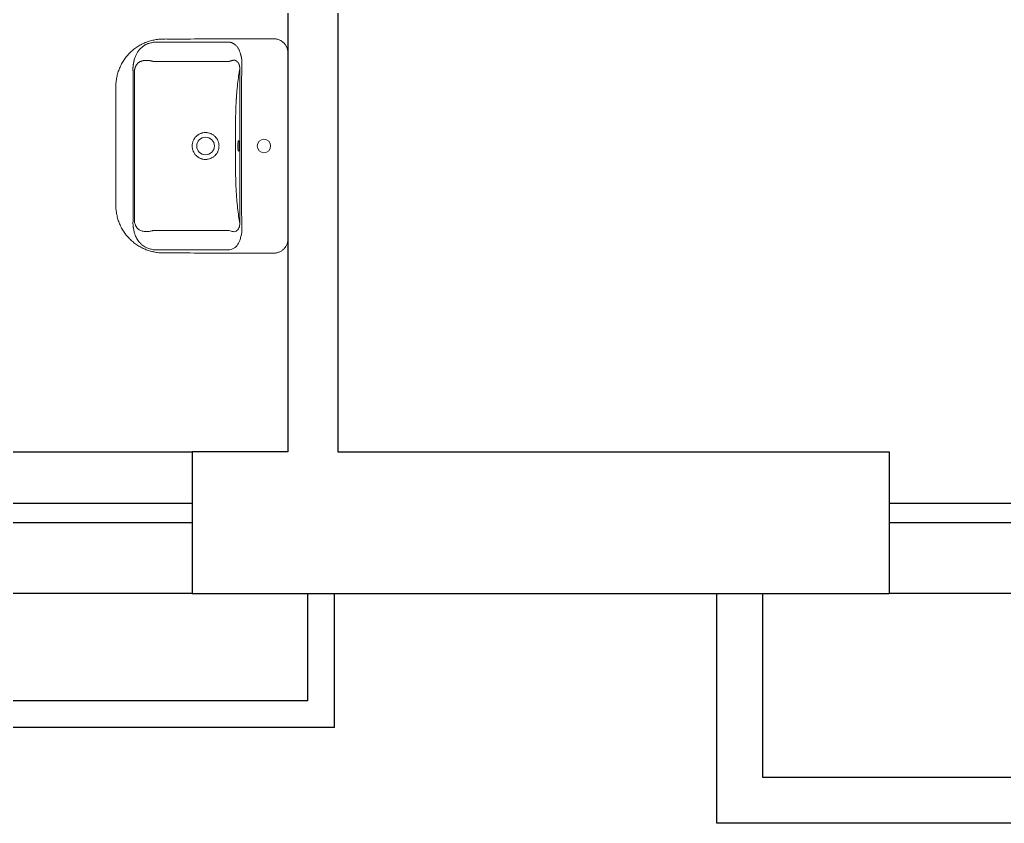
# Model space of a CAD drawing. Header units: millimetres. Extents: x 1778 to 2471, y 1406 to 1876.
# Drawn here: x 1843 to 1845.571, y 1621.028 to 1623.126 of the extents above; entities that cross this region are included whole.
import ezdxf

# ---------------------------------------------------------------- set-up
doc = ezdxf.new("R2010")
doc.units = ezdxf.units.MM
for name, color, linetype in [('ARQ_CONTRUIR_VAOS', 40, 'Continuous'), ('ARQ_EXISNTENTE_VISTA', 9, 'Continuous'), ('ARQ_EXISTENTE_CORTE', 6, 'Continuous')]:
    doc.layers.add(name, color=color, linetype=linetype)
doc.layers.add('ARQ_SANITAROS', color=42, linetype='Continuous', lineweight=0)

msp = doc.modelspace()

# ---------------------------------------------------------------- linework, layer by layer
at = {"layer": 'ARQ_CONTRUIR_VAOS'}
for p, q in [((1843.45, 1621.8627), (1842.25, 1621.8627)), ((1846.87, 1621.8627), (1845.27, 1621.8627)), ((1843.45, 1621.8127), (1842.25, 1621.8127)), ((1846.87, 1621.8127), (1845.27, 1621.8127))]:
    msp.add_line(p, q, dxfattribs=at)
at = {"layer": 'ARQ_EXISNTENTE_VISTA'}
for p, q in [((1842.25, 1621.9977), (1843.45, 1621.9977)), ((1843.45, 1621.6277), (1842.25, 1621.6277)), ((1843.7518, 1621.3477), (1843.7518, 1621.6277)), ((1843.8218, 1621.2777), (1843.8218, 1621.6277)), ((1844.82, 1621.0277), (1844.82, 1621.6277)), ((1844.94, 1621.1477), (1844.94, 1621.6277)), ((1846.87, 1621.6277), (1845.27, 1621.6277)), ((1843.7518, 1621.3477), (1840.5318, 1621.3477)), ((1843.8218, 1621.2777), (1840.4618, 1621.2777)), ((1847.2, 1621.1477), (1844.94, 1621.1477)), ((1847.32, 1621.0277), (1844.82, 1621.0277))]:
    msp.add_line(p, q, dxfattribs=at)
at = {"layer": 'ARQ_EXISTENTE_CORTE'}
for p, q in [((1843.7, 1625.2477), (1843.7, 1621.9977)), ((1843.83, 1625.2477), (1843.83, 1621.9977)), ((1843.7, 1621.9977), (1843.45, 1621.9977)), ((1843.45, 1621.9977), (1843.45, 1621.6277)), ((1843.83, 1621.9977), (1845.27, 1621.9977)), ((1845.27, 1621.9977), (1845.27, 1621.6277)), ((1843.45, 1621.6277), (1845.27, 1621.6277))]:
    msp.add_line(p, q, dxfattribs=at)
at = {"layer": 'ARQ_SANITAROS'}
for p, q in [((1843.7, 1623.0403), (1843.7, 1622.9691)), ((1843.7, 1622.5529), (1843.7, 1622.6241))]:
    msp.add_line(p, q, dxfattribs=at)
at = {"layer": 'ARQ_SANITAROS', "flags": 128}
msp.add_lwpolyline([(1843.5692, 1622.7966), (1843.5692, 1622.7944), (1843.5693, 1622.7922), (1843.5694, 1622.7902), (1843.5696, 1622.7883), (1843.5698, 1622.7866), (1843.57, 1622.7853), (1843.5703, 1622.7842), (1843.5706, 1622.7835), (1843.5709, 1622.7831), (1843.5712, 1622.7831), (1843.5715, 1622.7835), (1843.5718, 1622.7842), (1843.5721, 1622.7853), (1843.5723, 1622.7866), (1843.5725, 1622.7883), (1843.5727, 1622.7902), (1843.5728, 1622.7922), (1843.5729, 1622.7944), (1843.5729, 1622.7966), (1843.5729, 1622.7988), (1843.5728, 1622.801), (1843.5727, 1622.803), (1843.5725, 1622.8049), (1843.5723, 1622.8065), (1843.5721, 1622.8079), (1843.5718, 1622.8089), (1843.5715, 1622.8097), (1843.5712, 1622.81), (1843.5709, 1622.81), (1843.5706, 1622.8097), (1843.5703, 1622.8089), (1843.57, 1622.8079), (1843.5698, 1622.8065), (1843.5696, 1622.8049), (1843.5694, 1622.803), (1843.5693, 1622.801), (1843.5692, 1622.7988), (1843.5692, 1622.7966)], dxfattribs=at)
at = {"layer": 'ARQ_SANITAROS'}
for centre, radius in [((1843.485, 1622.7966), 0.023), ((1843.485, 1622.7966), 0.023), ((1843.6375, 1622.7966), 0.0175)]:
    msp.add_circle(centre, radius, dxfattribs=at)
for points, knots in [([(1843.3278, 1623.0665), (1843.3277, 1623.0665), (1843.3257, 1623.0657), (1843.3218, 1623.0639), (1843.3162, 1623.0611), (1843.3108, 1623.058), (1843.3055, 1623.0546), (1843.3004, 1623.051), (1843.2955, 1623.0471), (1843.2907, 1623.043), (1843.2863, 1623.0386), (1843.282, 1623.0341), (1843.278, 1623.0293), (1843.2742, 1623.0243), (1843.2707, 1623.0191), (1843.2674, 1623.0137), (1843.2644, 1623.0082), (1843.2616, 1623.0025), (1843.2592, 1622.9967), (1843.2571, 1622.9908), (1843.2552, 1622.9849), (1843.2537, 1622.9789), (1843.2525, 1622.9728), (1843.2516, 1622.9666), (1843.251, 1622.9603), (1843.2508, 1622.9557), (1843.2508, 1622.9531), (1843.2508, 1622.9526)], [0, 0, 0, 0, 0.00141, 0.044348, 0.087364, 0.130432, 0.173519, 0.21659, 0.259614, 0.302562, 0.345448, 0.387974, 0.430764, 0.473798, 0.517011, 0.560331, 0.60368, 0.646963, 0.690111, 0.73306, 0.775708, 0.818154, 0.861104, 0.903964, 0.946885, 0.989882, 1, 1, 1, 1]), ([(1843.2956, 1622.9891), (1843.2956, 1622.9894), (1843.2956, 1622.9901), (1843.2956, 1622.9913), (1843.2956, 1622.9927), (1843.2955, 1622.9945), (1843.2955, 1622.9964), (1843.2955, 1622.9981), (1843.2955, 1622.9998), (1843.2955, 1623.0014), (1843.2956, 1623.0031), (1843.2957, 1623.0047), (1843.2958, 1623.0062), (1843.296, 1623.0077), (1843.2962, 1623.009), (1843.2964, 1623.0102), (1843.2966, 1623.0111), (1843.2967, 1623.0117), (1843.2968, 1623.0124), (1843.297, 1623.0129), (1843.2971, 1623.0135), (1843.2972, 1623.0139), (1843.2972, 1623.0144), (1843.2973, 1623.0148), (1843.2974, 1623.0151), (1843.2974, 1623.0154), (1843.2975, 1623.0156), (1843.2975, 1623.0158), (1843.2975, 1623.0159), (1843.2976, 1623.016), (1843.2976, 1623.0162), (1843.2977, 1623.0166), (1843.2978, 1623.0172), (1843.298, 1623.0178), (1843.2981, 1623.0184), (1843.2982, 1623.0189), (1843.2983, 1623.0195), (1843.2984, 1623.02), (1843.2986, 1623.0205), (1843.2987, 1623.021), (1843.2988, 1623.0215), (1843.2993, 1623.0233), (1843.3002, 1623.0264), (1843.3017, 1623.0306), (1843.3034, 1623.0344), (1843.3052, 1623.038), (1843.3071, 1623.0412), (1843.3093, 1623.0444), (1843.3114, 1623.0471), (1843.3135, 1623.0494), (1843.3154, 1623.0514), (1843.3173, 1623.0533), (1843.3194, 1623.055), (1843.3215, 1623.0567), (1843.3233, 1623.058), (1843.3248, 1623.0591), (1843.326, 1623.0598), (1843.3272, 1623.0605), (1843.3285, 1623.0612), (1843.3293, 1623.0617), (1843.3297, 1623.0619)], [0, 0, 0, 0, 0.010315, 0.024058, 0.041228, 0.061826, 0.086198, 0.10686, 0.123815, 0.144471, 0.164226, 0.183088, 0.201068, 0.218177, 0.234429, 0.249842, 0.258553, 0.266671, 0.274197, 0.28113, 0.287471, 0.293218, 0.298373, 0.302936, 0.306905, 0.310282, 0.313066, 0.315258, 0.316856, 0.317862, 0.318276, 0.325469, 0.332523, 0.339437, 0.346212, 0.352846, 0.359342, 0.365697, 0.371914, 0.377992, 0.38393, 0.38973, 0.444316, 0.496737, 0.547209, 0.592265, 0.636902, 0.681297, 0.725632, 0.758331, 0.790655, 0.822664, 0.854422, 0.885996, 0.917451, 0.934108, 0.950682, 0.967182, 0.983618, 1, 1, 1, 1]), ([(1843.3478, 1623.0728), (1843.3476, 1623.0727), (1843.3453, 1623.0723), (1843.3411, 1623.0711), (1843.3351, 1623.0693), (1843.3307, 1623.0677), (1843.3283, 1623.0666), (1843.3278, 1623.0664)], [0, 0, 0, 0, 0.03281, 0.32952, 0.626901, 0.924826, 1, 1, 1, 1]), ([(1843.3489, 1623.0679), (1843.3489, 1623.0679), (1843.3459, 1623.0664), (1843.339, 1623.0658), (1843.3328, 1623.0632), (1843.3297, 1623.0619)], [0, 0, 0, 0, 0.000003, 0.498653, 1, 1, 1, 1]), ([(1843.3729, 1623.0758), (1843.3713, 1623.0757), (1843.3677, 1623.0756), (1843.3621, 1623.0752), (1843.356, 1623.0744), (1843.3512, 1623.0736), (1843.3485, 1623.0729), (1843.3478, 1623.0728)], [0, 0, 0, 0, 0.190426, 0.424509, 0.67092, 0.91735, 1, 1, 1, 1]), ([(1843.3489, 1623.0679), (1843.349, 1623.0679), (1843.3493, 1623.0679), (1843.3496, 1623.0679), (1843.3498, 1623.0679)], [0, 0, 0, 0, 0.501061, 1, 1, 1, 1]), ([(1843.3498, 1623.0679), (1843.3574, 1623.068), (1843.3721, 1623.068), (1843.3933, 1623.068), (1843.4127, 1623.0681), (1843.4304, 1623.0681), (1843.4452, 1623.0681), (1843.4583, 1623.0681), (1843.4713, 1623.0681), (1843.4857, 1623.0681), (1843.5001, 1623.0681), (1843.5129, 1623.0681), (1843.5236, 1623.0681), (1843.5323, 1623.0681), (1843.539, 1623.0681), (1843.5427, 1623.068), (1843.5443, 1623.068)], [0, 0, 0, 0, 0.117665, 0.226497, 0.326497, 0.417665, 0.5, 0.553427, 0.620093, 0.7, 0.776173, 0.841876, 0.897111, 0.941876, 0.976172, 1, 1, 1, 1]), ([(1843.6632, 1623.0764), (1843.6304, 1623.0764), (1843.5447, 1623.0763), (1843.4529, 1623.0759), (1843.3904, 1623.0759), (1843.3793, 1623.076), (1843.3744, 1623.0758), (1843.3729, 1623.0758)], [0, 0, 0, 0, 0.338757, 0.885895, 0.949086, 0.98458, 1, 1, 1, 1]), ([(1843.5443, 1623.068), (1843.5445, 1623.068), (1843.5448, 1623.068), (1843.5453, 1623.068), (1843.5458, 1623.068), (1843.5463, 1623.0679), (1843.5468, 1623.0679), (1843.5473, 1623.0678), (1843.5478, 1623.0678), (1843.5483, 1623.0677), (1843.5488, 1623.0676), (1843.5493, 1623.0675), (1843.5498, 1623.0674), (1843.5503, 1623.0673), (1843.5508, 1623.0671), (1843.5513, 1623.067), (1843.5523, 1623.0667), (1843.5536, 1623.0662), (1843.5554, 1623.0655), (1843.5571, 1623.0646), (1843.5593, 1623.0633), (1843.5619, 1623.0615), (1843.5647, 1623.059), (1843.5672, 1623.0562), (1843.5694, 1623.0533), (1843.5711, 1623.0504), (1843.5726, 1623.0474), (1843.574, 1623.0442), (1843.575, 1623.0412), (1843.5758, 1623.0382), (1843.5764, 1623.036), (1843.5769, 1623.0342), (1843.5771, 1623.0332), (1843.5774, 1623.0324), (1843.5776, 1623.0316), (1843.5778, 1623.0309), (1843.578, 1623.0304), (1843.5782, 1623.0299), (1843.5783, 1623.0295), (1843.5784, 1623.0291), (1843.5785, 1623.0287), (1843.5786, 1623.0283), (1843.5787, 1623.0278), (1843.5788, 1623.0274), (1843.5789, 1623.027), (1843.579, 1623.0265), (1843.5791, 1623.0261), (1843.5791, 1623.0256), (1843.5792, 1623.0251), (1843.5792, 1623.0247), (1843.5793, 1623.0242), (1843.5793, 1623.0237), (1843.5794, 1623.0232), (1843.5794, 1623.0227), (1843.5794, 1623.0222), (1843.5794, 1623.0216), (1843.5794, 1623.0212), (1843.5794, 1623.0206), (1843.5794, 1623.0197), (1843.5793, 1623.0184), (1843.5793, 1623.0171), (1843.5793, 1623.0158), (1843.5793, 1623.015), (1843.5793, 1623.0142), (1843.5793, 1623.0134), (1843.5794, 1623.0129), (1843.5794, 1623.0124), (1843.5795, 1623.0119), (1843.5795, 1623.0115), (1843.5795, 1623.0111), (1843.5796, 1623.0106), (1843.5796, 1623.0101), (1843.5796, 1623.0097), (1843.5796, 1623.0092), (1843.5796, 1623.0087), (1843.5796, 1623.0081), (1843.5796, 1623.0076), (1843.5796, 1623.007), (1843.5796, 1623.0065), (1843.5796, 1623.0059), (1843.5796, 1623.0051), (1843.5795, 1623.0041), (1843.5795, 1623.0029), (1843.5794, 1623.0018), (1843.5794, 1623.0008), (1843.5794, 1622.9999), (1843.5793, 1622.999), (1843.5793, 1622.9984), (1843.5793, 1622.9981)], [0, 0, 0, 0, 0.005739, 0.011484, 0.017236, 0.022999, 0.028774, 0.034565, 0.040373, 0.046201, 0.052051, 0.057925, 0.063827, 0.069757, 0.075718, 0.081712, 0.087742, 0.109397, 0.131196, 0.15323, 0.175588, 0.218268, 0.260929, 0.304077, 0.348204, 0.384853, 0.422853, 0.462417, 0.503733, 0.530762, 0.570697, 0.583098, 0.59444, 0.604723, 0.61395, 0.622122, 0.629243, 0.633931, 0.638676, 0.643481, 0.648348, 0.653279, 0.658276, 0.66334, 0.668474, 0.673679, 0.678958, 0.68431, 0.689739, 0.695246, 0.700831, 0.706497, 0.712244, 0.718074, 0.723988, 0.729988, 0.736073, 0.740318, 0.750019, 0.765176, 0.78579, 0.796724, 0.806758, 0.815898, 0.824147, 0.831515, 0.836218, 0.841059, 0.84604, 0.851161, 0.856422, 0.861825, 0.86737, 0.873057, 0.878887, 0.88486, 0.890977, 0.897237, 0.903642, 0.910192, 0.916886, 0.930813, 0.944741, 0.958668, 0.969048, 0.979396, 0.989713, 1, 1, 1, 1]), ([(1843.7, 1623.0403), (1843.6999, 1623.0417), (1843.6998, 1623.0445), (1843.699, 1623.0486), (1843.6978, 1623.0524), (1843.6963, 1623.0559), (1843.6945, 1623.0592), (1843.6922, 1623.0625), (1843.6893, 1623.0657), (1843.6856, 1623.0689), (1843.6816, 1623.0716), (1843.6773, 1623.0737), (1843.6729, 1623.0752), (1843.6682, 1623.0762), (1843.6649, 1623.0763), (1843.6632, 1623.0764)], [0, 0, 0, 0, 0.07505, 0.146714, 0.216371, 0.284265, 0.348079, 0.415228, 0.491802, 0.577616, 0.670344, 0.745777, 0.827111, 0.911388, 1, 1, 1, 1]), ([(1843.3499, 1623.0172), (1843.3498, 1623.0172), (1843.3496, 1623.0172), (1843.3493, 1623.0173), (1843.349, 1623.0173), (1843.3487, 1623.0174), (1843.3484, 1623.0175), (1843.3481, 1623.0175), (1843.3477, 1623.0176), (1843.3473, 1623.0177), (1843.3467, 1623.0179), (1843.3462, 1623.018), (1843.3458, 1623.0181), (1843.3455, 1623.0182), (1843.3452, 1623.0183), (1843.3448, 1623.0184), (1843.3444, 1623.0185), (1843.3439, 1623.0186), (1843.3434, 1623.0187), (1843.3428, 1623.0188), (1843.3422, 1623.0189), (1843.3415, 1623.019), (1843.3408, 1623.0192), (1843.34, 1623.0193), (1843.3392, 1623.0194), (1843.3384, 1623.0195), (1843.3375, 1623.0196), (1843.3366, 1623.0198), (1843.3351, 1623.0199), (1843.3334, 1623.0201), (1843.3313, 1623.0201), (1843.3295, 1623.0202), (1843.3279, 1623.0201), (1843.3265, 1623.02), (1843.3251, 1623.0199), (1843.3237, 1623.0197), (1843.3224, 1623.0195), (1843.3211, 1623.0192), (1843.3199, 1623.0189), (1843.3188, 1623.0186), (1843.3174, 1623.0182), (1843.3159, 1623.0176), (1843.3143, 1623.0169), (1843.3127, 1623.0161), (1843.3113, 1623.0152), (1843.3099, 1623.0142), (1843.3087, 1623.0132), (1843.3075, 1623.0121), (1843.3065, 1623.011), (1843.3055, 1623.0098), (1843.3046, 1623.0085), (1843.304, 1623.0075), (1843.3036, 1623.0067), (1843.3033, 1623.0062), (1843.3031, 1623.0057), (1843.3028, 1623.0052), (1843.3026, 1623.0047), (1843.3023, 1623.0042), (1843.3021, 1623.0037), (1843.3019, 1623.0032), (1843.3017, 1623.0027), (1843.3015, 1623.0022), (1843.3013, 1623.0018), (1843.3012, 1623.0013), (1843.301, 1623.0009), (1843.3009, 1623.0004), (1843.3007, 1623), (1843.3006, 1622.9996), (1843.3005, 1622.9992), (1843.3003, 1622.9985), (1843.3001, 1622.9976), (1843.2998, 1622.9965), (1843.2996, 1622.9954), (1843.2994, 1622.9944), (1843.2993, 1622.9933), (1843.2992, 1622.9922), (1843.2992, 1622.9912), (1843.2991, 1622.9902), (1843.2991, 1622.9895), (1843.2991, 1622.9891)], [0, 0, 0, 0, 0.0041665, 0.0084384, 0.0128186, 0.0173096, 0.0219138, 0.0266333, 0.0314702, 0.0364263, 0.0461577, 0.0564898, 0.0606376, 0.064902, 0.0698701, 0.0751389, 0.0807154, 0.0882677, 0.0964334, 0.1052157, 0.1146181, 0.1246441, 0.1352975, 0.146582, 0.1585015, 0.1710601, 0.1842618, 0.1981106, 0.2126106, 0.2473706, 0.2784011, 0.3056364, 0.3290236, 0.348522, 0.3701138, 0.3909706, 0.4110906, 0.430473, 0.4491182, 0.4670281, 0.4842059, 0.5116131, 0.5380821, 0.563651, 0.5883633, 0.6122683, 0.6354216, 0.6578851, 0.6797275, 0.7010241, 0.7218564, 0.7423116, 0.7505221, 0.7585848, 0.7665002, 0.7742688, 0.7818914, 0.7893686, 0.7967012, 0.80389, 0.810936, 0.81784, 0.8246031, 0.8312263, 0.8377106, 0.8440574, 0.8502677, 0.8563428, 0.8622841, 0.8680929, 0.8838916, 0.899368, 0.9145365, 0.9294124, 0.9440118, 0.958352, 0.9724509, 0.9863271, 1, 1, 1, 1]), ([(1843.544, 1623.0171), (1843.542, 1623.0171), (1843.5379, 1623.0171), (1843.5313, 1623.0171), (1843.5241, 1623.0171), (1843.5161, 1623.0171), (1843.5073, 1623.0171), (1843.4974, 1623.0171), (1843.4864, 1623.0171), (1843.4742, 1623.0171), (1843.461, 1623.0171), (1843.4457, 1623.0171), (1843.4293, 1623.0171), (1843.4124, 1623.0171), (1843.3969, 1623.0171), (1843.3829, 1623.0171), (1843.3704, 1623.0172), (1843.3596, 1623.0172), (1843.353, 1623.0172), (1843.3499, 1623.0172)], [0, 0, 0, 0, 0.030369, 0.06409, 0.101346, 0.142415, 0.187681, 0.237919, 0.294535, 0.357842, 0.426147, 0.499681, 0.593233, 0.680376, 0.760455, 0.832898, 0.897194, 0.952978, 1, 1, 1, 1]), ([(1843.5744, 1622.9981), (1843.5744, 1622.9982), (1843.5744, 1622.9985), (1843.5744, 1622.999), (1843.5744, 1622.9995), (1843.5744, 1622.9999), (1843.5743, 1623.0004), (1843.5743, 1623.0009), (1843.5743, 1623.0014), (1843.5742, 1623.0019), (1843.5742, 1623.0024), (1843.5741, 1623.0029), (1843.5741, 1623.0034), (1843.574, 1623.0039), (1843.5739, 1623.0045), (1843.5738, 1623.005), (1843.5737, 1623.0055), (1843.5736, 1623.0061), (1843.5734, 1623.0067), (1843.5732, 1623.0074), (1843.573, 1623.0081), (1843.5728, 1623.0088), (1843.5725, 1623.0096), (1843.5723, 1623.0103), (1843.5721, 1623.0107), (1843.572, 1623.011), (1843.5719, 1623.0113), (1843.5717, 1623.0116), (1843.5716, 1623.0119), (1843.5714, 1623.0122), (1843.5712, 1623.0125), (1843.571, 1623.0128), (1843.5709, 1623.0131), (1843.5706, 1623.0134), (1843.5704, 1623.0137), (1843.5702, 1623.014), (1843.5699, 1623.0144), (1843.5697, 1623.0147), (1843.5694, 1623.015), (1843.5691, 1623.0153), (1843.5687, 1623.0157), (1843.568, 1623.0164), (1843.5673, 1623.017), (1843.5667, 1623.0175), (1843.5663, 1623.0178), (1843.5659, 1623.0181), (1843.5656, 1623.0184), (1843.5653, 1623.0186), (1843.565, 1623.0188), (1843.5648, 1623.019), (1843.5646, 1623.0191), (1843.5644, 1623.0193), (1843.5641, 1623.0194), (1843.5639, 1623.0195), (1843.5637, 1623.0196), (1843.5634, 1623.0197), (1843.5632, 1623.0199), (1843.5629, 1623.0199), (1843.5627, 1623.02), (1843.5624, 1623.0201), (1843.5621, 1623.0202), (1843.5619, 1623.0203), (1843.5616, 1623.0203), (1843.5613, 1623.0204), (1843.561, 1623.0204), (1843.5606, 1623.0204), (1843.5603, 1623.0205), (1843.5598, 1623.0205), (1843.5589, 1623.0205), (1843.5576, 1623.0204), (1843.5561, 1623.0201), (1843.5548, 1623.0198), (1843.5536, 1623.0196), (1843.5528, 1623.0193), (1843.5521, 1623.0191), (1843.5514, 1623.0189), (1843.5507, 1623.0187), (1843.5501, 1623.0185), (1843.5496, 1623.0184), (1843.549, 1623.0182), (1843.5484, 1623.0181), (1843.5478, 1623.0179), (1843.5472, 1623.0177), (1843.5466, 1623.0176), (1843.5461, 1623.0175), (1843.5455, 1623.0173), (1843.545, 1623.0172), (1843.5445, 1623.0172), (1843.5442, 1623.0171), (1843.544, 1623.0171)], [0, 0, 0, 0, 0.0088284, 0.0177786, 0.0268542, 0.0360587, 0.0453957, 0.0548684, 0.0644799, 0.0742333, 0.0841313, 0.0941767, 0.1043722, 0.1147201, 0.125223, 0.1351708, 0.1460051, 0.1577286, 0.170344, 0.1838536, 0.1982594, 0.2135634, 0.2297676, 0.2468736, 0.2528927, 0.2590854, 0.2654627, 0.2720345, 0.2788099, 0.2857973, 0.2930042, 0.3004376, 0.3081039, 0.3160088, 0.3241577, 0.3325554, 0.3412065, 0.3501149, 0.3592846, 0.3687189, 0.3790296, 0.3990232, 0.4286975, 0.4401306, 0.4508091, 0.4607344, 0.4699083, 0.4783327, 0.4860107, 0.4910906, 0.496285, 0.501606, 0.5070645, 0.512671, 0.5184351, 0.5243658, 0.5304711, 0.5367588, 0.5432357, 0.5499083, 0.5567825, 0.5638639, 0.5711574, 0.5786677, 0.5863991, 0.5943557, 0.6025411, 0.6109587, 0.6381668, 0.6711394, 0.7099407, 0.7546192, 0.7769098, 0.7976788, 0.816924, 0.8346437, 0.850837, 0.8655035, 0.878644, 0.8902603, 0.9053176, 0.9196131, 0.9331608, 0.9459782, 0.9580857, 0.9695085, 0.9802765, 0.9904259, 1, 1, 1, 1]), ([(1843.2991, 1622.9891), (1843.2991, 1622.9532), (1843.2991, 1622.889), (1843.2991, 1622.8248), (1843.2991, 1622.7966)], [0, 0, 0, 0, 0.56, 1, 1, 1, 1]), ([(1843.5744, 1622.9981), (1843.5733, 1622.9924), (1843.5723, 1622.9862), (1843.5703, 1622.973), (1843.5695, 1622.9659), (1843.5678, 1622.951), (1843.5671, 1622.943), (1843.5663, 1622.9326), (1843.5661, 1622.9304), (1843.5658, 1622.9261), (1843.5657, 1622.924), (1843.5655, 1622.9207), (1843.5654, 1622.9195), (1843.5653, 1622.9173), (1843.5652, 1622.9162), (1843.565, 1622.9129), (1843.5649, 1622.9106), (1843.5643, 1622.8994), (1843.564, 1622.8903), (1843.5635, 1622.8719), (1843.5633, 1622.8626), (1843.5632, 1622.8509), (1843.5632, 1622.8485), (1843.5632, 1622.8438), (1843.5632, 1622.8415), (1843.5632, 1622.8367), (1843.5632, 1622.8344), (1843.5632, 1622.8297), (1843.5632, 1622.8273), (1843.5632, 1622.8155), (1843.5632, 1622.806), (1843.5632, 1622.7966)], [0, 0, 0, 0, 0.125, 0.125, 0.25, 0.25, 0.375, 0.375, 0.40625, 0.40625, 0.4375, 0.4375, 0.453125, 0.453125, 0.46875, 0.46875, 0.5, 0.5, 0.625, 0.625, 0.75, 0.75, 0.78125, 0.78125, 0.8125, 0.8125, 0.84375, 0.84375, 0.875, 0.875, 1, 1, 1, 1]), ([(1843.2508, 1622.9526), (1843.2508, 1622.9477), (1843.2507, 1622.9381), (1843.2507, 1622.9238), (1843.2507, 1622.9098), (1843.2507, 1622.896), (1843.2507, 1622.8825), (1843.2506, 1622.8651), (1843.2506, 1622.844), (1843.2506, 1622.8198), (1843.2506, 1622.8041), (1843.2506, 1622.7966)], [0, 0, 0, 0, 0.093615, 0.185288, 0.275215, 0.363397, 0.449833, 0.534523, 0.698668, 0.855827, 1, 1, 1, 1]), ([(1843.4499, 1622.7966), (1843.4499, 1622.7989), (1843.4501, 1622.8012), (1843.4508, 1622.8046), (1843.4511, 1622.8057), (1843.4518, 1622.8079), (1843.4522, 1622.809), (1843.4535, 1622.8121), (1843.4546, 1622.8142), (1843.4562, 1622.8166), (1843.4565, 1622.817), (1843.4572, 1622.818), (1843.4575, 1622.8184), (1843.4586, 1622.8197), (1843.4594, 1622.8206), (1843.461, 1622.8222), (1843.4619, 1622.823), (1843.4632, 1622.8241), (1843.4636, 1622.8244), (1843.4646, 1622.8251), (1843.465, 1622.8254), (1843.4674, 1622.827), (1843.4695, 1622.8281), (1843.4726, 1622.8294), (1843.4737, 1622.8298), (1843.4754, 1622.8303), (1843.4759, 1622.8305), (1843.477, 1622.8308), (1843.4776, 1622.8309), (1843.4804, 1622.8314), (1843.4827, 1622.8317), (1843.4856, 1622.8317), (1843.4861, 1622.8317), (1843.4873, 1622.8316), (1843.4879, 1622.8316), (1843.4896, 1622.8314), (1843.4907, 1622.8312), (1843.4941, 1622.8306), (1843.4963, 1622.8299), (1843.4989, 1622.8288), (1843.4995, 1622.8286), (1843.5005, 1622.8281), (1843.501, 1622.8278), (1843.5025, 1622.827), (1843.5035, 1622.8264), (1843.5054, 1622.8251), (1843.5063, 1622.8245), (1843.5081, 1622.823), (1843.509, 1622.8222), (1843.5114, 1622.8198), (1843.5129, 1622.818), (1843.5148, 1622.8152), (1843.5154, 1622.8142), (1843.5165, 1622.8121), (1843.517, 1622.8111), (1843.5183, 1622.8079), (1843.5189, 1622.8057), (1843.5196, 1622.8023), (1843.5198, 1622.8012), (1843.52, 1622.7989), (1843.5201, 1622.7977), (1843.5201, 1622.7966)], [0, 0, 0, 0, 0.0625, 0.0625, 0.09375, 0.09375, 0.125, 0.125, 0.1875, 0.1875, 0.203125, 0.203125, 0.21875, 0.21875, 0.25, 0.25, 0.28125, 0.28125, 0.296875, 0.296875, 0.3125, 0.3125, 0.375, 0.375, 0.40625, 0.40625, 0.421875, 0.421875, 0.4375, 0.4375, 0.5, 0.5, 0.515625, 0.515625, 0.53125, 0.53125, 0.5625, 0.5625, 0.625, 0.625, 0.640625, 0.640625, 0.65625, 0.65625, 0.6875, 0.6875, 0.71875, 0.71875, 0.75, 0.75, 0.8125, 0.8125, 0.84375, 0.84375, 0.875, 0.875, 0.9375, 0.9375, 0.96875, 0.96875, 1, 1, 1, 1]), ([(1843.2506, 1622.7966), (1843.2506, 1622.7934), (1843.2506, 1622.7864), (1843.2506, 1622.7751), (1843.2506, 1622.7624), (1843.2506, 1622.7485), (1843.2506, 1622.7354), (1843.2506, 1622.7236), (1843.2507, 1622.7131), (1843.2507, 1622.7021), (1843.2507, 1622.6907), (1843.2507, 1622.6788), (1843.2507, 1622.6665), (1843.2507, 1622.6537), (1843.2508, 1622.645), (1843.2508, 1622.6405)], [0, 0, 0, 0, 0.060635, 0.134813, 0.216535, 0.305802, 0.402613, 0.466951, 0.534233, 0.604462, 0.677638, 0.75376, 0.832828, 0.914842, 1, 1, 1, 1]), ([(1843.2991, 1622.604), (1843.2991, 1622.64), (1843.2991, 1622.7041), (1843.2991, 1622.7683), (1843.2991, 1622.7966)], [0, 0, 0, 0, 0.56, 1, 1, 1, 1]), ([(1843.4499, 1622.7966), (1843.4499, 1622.7943), (1843.4501, 1622.792), (1843.4508, 1622.7886), (1843.4511, 1622.7875), (1843.4518, 1622.7853), (1843.4522, 1622.7842), (1843.4535, 1622.781), (1843.4546, 1622.779), (1843.4562, 1622.7766), (1843.4565, 1622.7761), (1843.4572, 1622.7752), (1843.4575, 1622.7747), (1843.4586, 1622.7734), (1843.4594, 1622.7726), (1843.461, 1622.771), (1843.4619, 1622.7702), (1843.4632, 1622.7691), (1843.4636, 1622.7687), (1843.4646, 1622.7681), (1843.465, 1622.7677), (1843.4674, 1622.7661), (1843.4695, 1622.765), (1843.4726, 1622.7637), (1843.4737, 1622.7633), (1843.4754, 1622.7628), (1843.4759, 1622.7627), (1843.477, 1622.7624), (1843.4776, 1622.7623), (1843.4804, 1622.7617), (1843.4827, 1622.7615), (1843.4856, 1622.7615), (1843.4861, 1622.7615), (1843.4873, 1622.7616), (1843.4879, 1622.7616), (1843.4896, 1622.7618), (1843.4907, 1622.7619), (1843.4941, 1622.7626), (1843.4963, 1622.7633), (1843.4989, 1622.7644), (1843.4995, 1622.7646), (1843.5005, 1622.7651), (1843.501, 1622.7654), (1843.5025, 1622.7662), (1843.5035, 1622.7668), (1843.5054, 1622.768), (1843.5063, 1622.7687), (1843.5081, 1622.7702), (1843.509, 1622.7709), (1843.5114, 1622.7734), (1843.5129, 1622.7751), (1843.5148, 1622.778), (1843.5154, 1622.779), (1843.5165, 1622.781), (1843.517, 1622.7821), (1843.5183, 1622.7852), (1843.5189, 1622.7874), (1843.5196, 1622.7908), (1843.5198, 1622.792), (1843.52, 1622.7943), (1843.5201, 1622.7954), (1843.5201, 1622.7966)], [0, 0, 0, 0, 0.0625, 0.0625, 0.09375, 0.09375, 0.125, 0.125, 0.1875, 0.1875, 0.203125, 0.203125, 0.21875, 0.21875, 0.25, 0.25, 0.28125, 0.28125, 0.296875, 0.296875, 0.3125, 0.3125, 0.375, 0.375, 0.40625, 0.40625, 0.421875, 0.421875, 0.4375, 0.4375, 0.5, 0.5, 0.515625, 0.515625, 0.53125, 0.53125, 0.5625, 0.5625, 0.625, 0.625, 0.640625, 0.640625, 0.65625, 0.65625, 0.6875, 0.6875, 0.71875, 0.71875, 0.75, 0.75, 0.8125, 0.8125, 0.84375, 0.84375, 0.875, 0.875, 0.9375, 0.9375, 0.96875, 0.96875, 1, 1, 1, 1]), ([(1843.5744, 1622.5951), (1843.5733, 1622.6008), (1843.5723, 1622.6069), (1843.5703, 1622.6202), (1843.5695, 1622.6272), (1843.5678, 1622.6422), (1843.5671, 1622.6501), (1843.5663, 1622.6606), (1843.5661, 1622.6627), (1843.5658, 1622.667), (1843.5657, 1622.6692), (1843.5655, 1622.6725), (1843.5654, 1622.6736), (1843.5653, 1622.6758), (1843.5652, 1622.6769), (1843.565, 1622.6803), (1843.5649, 1622.6825), (1843.5643, 1622.6938), (1843.564, 1622.7029), (1843.5635, 1622.7213), (1843.5633, 1622.7306), (1843.5632, 1622.7423), (1843.5632, 1622.7446), (1843.5632, 1622.7493), (1843.5632, 1622.7517), (1843.5632, 1622.7564), (1843.5632, 1622.7588), (1843.5632, 1622.7635), (1843.5632, 1622.7659), (1843.5632, 1622.7777), (1843.5632, 1622.7871), (1843.5632, 1622.7966)], [0, 0, 0, 0, 0.125, 0.125, 0.25, 0.25, 0.375, 0.375, 0.40625, 0.40625, 0.4375, 0.4375, 0.453125, 0.453125, 0.46875, 0.46875, 0.5, 0.5, 0.625, 0.625, 0.75, 0.75, 0.78125, 0.78125, 0.8125, 0.8125, 0.84375, 0.84375, 0.875, 0.875, 1, 1, 1, 1]), ([(1843.2508, 1622.6405), (1843.2508, 1622.6389), (1843.2509, 1622.6352), (1843.2513, 1622.6295), (1843.252, 1622.6234), (1843.2531, 1622.6172), (1843.2545, 1622.6111), (1843.2562, 1622.6051), (1843.2582, 1622.5992), (1843.2604, 1622.5934), (1843.263, 1622.5877), (1843.2659, 1622.5821), (1843.269, 1622.5767), (1843.2725, 1622.5714), (1843.2761, 1622.5663), (1843.2801, 1622.5613), (1843.2842, 1622.5567), (1843.2886, 1622.5522), (1843.2932, 1622.548), (1843.298, 1622.544), (1843.303, 1622.5403), (1843.3082, 1622.5368), (1843.3135, 1622.5336), (1843.3191, 1622.5306), (1843.3238, 1622.5283), (1843.3268, 1622.5271), (1843.3278, 1622.5267)], [0, 0, 0, 0, 0.034784, 0.07549, 0.118311, 0.161074, 0.203918, 0.246977, 0.290134, 0.332666, 0.37548, 0.418516, 0.461711, 0.504997, 0.548291, 0.591503, 0.634561, 0.677399, 0.71994, 0.762461, 0.805352, 0.84836, 0.891459, 0.934617, 0.977803, 1, 1, 1, 1]), ([(1843.3297, 1622.5313), (1843.3277, 1622.5323), (1843.3257, 1622.5335), (1843.322, 1622.536), (1843.3203, 1622.5374), (1843.3178, 1622.5395), (1843.317, 1622.5402), (1843.3155, 1622.5417), (1843.3139, 1622.5433), (1843.3125, 1622.5449), (1843.3111, 1622.5465), (1843.3104, 1622.5474), (1843.3073, 1622.5515), (1843.3052, 1622.555), (1843.3027, 1622.5602), (1843.3019, 1622.5619), (1843.301, 1622.5645), (1843.3007, 1622.5653), (1843.3001, 1622.567), (1843.2999, 1622.5678), (1843.2992, 1622.5703), (1843.2987, 1622.5719), (1843.298, 1622.5751), (1843.2973, 1622.5782), (1843.2967, 1622.5813), (1843.2963, 1622.5835), (1843.2962, 1622.5843), (1843.296, 1622.5853), (1843.296, 1622.5857), (1843.2959, 1622.5864), (1843.2958, 1622.5868), (1843.2957, 1622.5885), (1843.2956, 1622.5899), (1843.2955, 1622.5928), (1843.2955, 1622.5942), (1843.2955, 1622.5984), (1843.2956, 1622.6012), (1843.2956, 1622.604)], [0, 0, 0, 0, 0.0625, 0.0625, 0.125, 0.125, 0.15625, 0.15625, 0.1875, 0.21875, 0.21875, 0.25, 0.25, 0.375, 0.375, 0.4375, 0.4375, 0.46875, 0.46875, 0.5, 0.5, 0.5625, 0.5625, 0.625, 0.6875, 0.6875, 0.71875, 0.71875, 0.734375, 0.734375, 0.75, 0.75, 0.8125, 0.8125, 0.875, 0.875, 1, 1, 1, 1]), ([(1843.2991, 1622.604), (1843.2991, 1622.6007), (1843.2995, 1622.5974), (1843.3008, 1622.5929), (1843.3013, 1622.5914), (1843.3022, 1622.5893), (1843.3025, 1622.5887), (1843.3031, 1622.5873), (1843.3035, 1622.5866), (1843.3054, 1622.5832), (1843.3075, 1622.5809), (1843.311, 1622.5782), (1843.3122, 1622.5774), (1843.3148, 1622.576), (1843.3162, 1622.5754), (1843.3205, 1622.5739), (1843.3235, 1622.5734), (1843.3281, 1622.573), (1843.3296, 1622.573), (1843.3326, 1622.5731), (1843.3341, 1622.5732), (1843.3386, 1622.5736), (1843.3416, 1622.5741), (1843.3446, 1622.5747), (1843.3448, 1622.5748), (1843.3451, 1622.5748), (1843.3451, 1622.5748), (1843.3453, 1622.5749), (1843.3453, 1622.5749), (1843.3456, 1622.575), (1843.3458, 1622.575), (1843.3465, 1622.5752), (1843.347, 1622.5753), (1843.3483, 1622.5757), (1843.3491, 1622.5759), (1843.3499, 1622.576)], [0, 0, 0, 0, 0.125, 0.125, 0.1875, 0.1875, 0.21875, 0.21875, 0.25, 0.25, 0.375, 0.375, 0.4375, 0.4375, 0.5, 0.5, 0.625, 0.625, 0.6875, 0.6875, 0.75, 0.75, 0.875, 0.875, 0.882812, 0.882812, 0.886719, 0.886719, 0.890625, 0.890625, 0.90625, 0.90625, 0.9375, 0.9375, 1, 1, 1, 1]), ([(1843.544, 1622.576), (1843.5456, 1622.5759), (1843.5473, 1622.5754), (1843.5508, 1622.5744), (1843.5527, 1622.5738), (1843.5563, 1622.5729), (1843.5582, 1622.5726), (1843.5618, 1622.5728), (1843.5635, 1622.5732), (1843.5664, 1622.5754), (1843.5678, 1622.5765), (1843.5704, 1622.5792), (1843.5715, 1622.5808), (1843.5737, 1622.5866), (1843.5744, 1622.5907), (1843.5744, 1622.5951)], [0, 0, 0, 0, 0.125, 0.125, 0.25, 0.25, 0.375, 0.375, 0.5, 0.5, 0.625, 0.625, 0.75, 0.75, 1, 1, 1, 1]), ([(1843.5793, 1622.5951), (1843.5793, 1622.5903), (1843.5799, 1622.5854), (1843.5791, 1622.5779), (1843.5794, 1622.575), (1843.5794, 1622.5691), (1843.5791, 1622.5659), (1843.577, 1622.5599), (1843.5763, 1622.5563), (1843.5739, 1622.5484), (1843.5721, 1622.5441), (1843.5668, 1622.536), (1843.5631, 1622.5323), (1843.5544, 1622.5268), (1843.5494, 1622.5252), (1843.5443, 1622.5251)], [0, 0, 0, 0, 0.25, 0.25, 0.375, 0.375, 0.5, 0.5, 0.625, 0.625, 0.75, 0.75, 0.875, 0.875, 1, 1, 1, 1]), ([(1843.3499, 1622.576), (1843.3661, 1622.576), (1843.3823, 1622.576), (1843.4147, 1622.576), (1843.4308, 1622.576), (1843.4632, 1622.576), (1843.4795, 1622.576), (1843.5038, 1622.576), (1843.5119, 1622.576), (1843.522, 1622.576), (1843.524, 1622.576), (1843.528, 1622.576), (1843.53, 1622.576), (1843.536, 1622.576), (1843.54, 1622.576), (1843.544, 1622.576)], [0, 0, 0, 0, 0.25, 0.25, 0.5, 0.5, 0.75, 0.75, 0.875, 0.875, 0.90625, 0.90625, 0.9375, 0.9375, 1, 1, 1, 1]), ([(1843.6632, 1622.5168), (1843.6646, 1622.5168), (1843.6675, 1622.5169), (1843.6716, 1622.5177), (1843.6753, 1622.5188), (1843.6789, 1622.5202), (1843.6823, 1622.522), (1843.6853, 1622.5241), (1843.688, 1622.5263), (1843.6906, 1622.5288), (1843.6932, 1622.532), (1843.6954, 1622.5355), (1843.6973, 1622.5394), (1843.6987, 1622.5435), (1843.6997, 1622.548), (1843.7, 1622.5512), (1843.7, 1622.5529)], [0, 0, 0, 0, 0.0775927, 0.1497652, 0.217793, 0.2804244, 0.3540589, 0.4178417, 0.4732948, 0.5348279, 0.6061308, 0.6878137, 0.7572097, 0.832737, 0.9130701, 1, 1, 1, 1]), ([(1843.3278, 1622.5267), (1843.3294, 1622.5261), (1843.333, 1622.5246), (1843.3386, 1622.5228), (1843.3437, 1622.5213), (1843.3468, 1622.5206), (1843.3478, 1622.5204)], [0, 0, 0, 0, 0.249083, 0.547606, 0.84603, 1, 1, 1, 1]), ([(1843.3489, 1622.5252), (1843.3489, 1622.5252), (1843.3459, 1622.5267), (1843.339, 1622.5274), (1843.3328, 1622.53), (1843.3297, 1622.5313)], [0, 0, 0, 0, 0.000003, 0.498653, 1, 1, 1, 1]), ([(1843.3478, 1622.5204), (1843.3498, 1622.5199), (1843.3538, 1622.5191), (1843.3599, 1622.5182), (1843.3661, 1622.5176), (1843.3705, 1622.5174), (1843.3727, 1622.5174), (1843.3729, 1622.5174)], [0, 0, 0, 0, 0.2372679, 0.4844806, 0.7319365, 0.9790943, 1, 1, 1, 1]), ([(1843.5443, 1622.5251), (1843.5362, 1622.5251), (1843.5281, 1622.5251), (1843.5119, 1622.5251), (1843.5038, 1622.5251), (1843.4795, 1622.5251), (1843.4632, 1622.5251), (1843.4308, 1622.5251), (1843.4146, 1622.5251), (1843.3822, 1622.5251), (1843.366, 1622.5252), (1843.3498, 1622.5252)], [0, 0, 0, 0, 0.125, 0.125, 0.25, 0.25, 0.5, 0.5, 0.75, 0.75, 1, 1, 1, 1]), ([(1843.3729, 1622.5173), (1843.3749, 1622.5173), (1843.3797, 1622.5172), (1843.3883, 1622.5173), (1843.4003, 1622.5173), (1843.4635, 1622.517), (1843.5515, 1622.5169), (1843.6343, 1622.5168), (1843.6632, 1622.5168)], [0, 0, 0, 0, 0.020654, 0.049236, 0.089572, 0.144649, 0.701572, 1, 1, 1, 1])]:
    msp.add_open_spline(points, degree=3, knots=knots, dxfattribs=at)
for points, degree in [([(1843.6632, 1623.0764), (1843.6632, 1623.0764)], 1), ([(1843.2956, 1622.9891), (1843.2956, 1622.925), (1843.2956, 1622.8608), (1843.2956, 1622.7966)], 3), ([(1843.5745, 1622.7966), (1843.5745, 1622.8637), (1843.5744, 1622.9309), (1843.5744, 1622.9981)], 3), ([(1843.5785, 1622.7966), (1843.5789, 1622.8637), (1843.5793, 1622.9309), (1843.5793, 1622.9981)], 3), ([(1843.7, 1622.7966), (1843.7, 1622.8541), (1843.7, 1622.9116), (1843.7, 1622.9691)], 3), ([(1843.2956, 1622.604), (1843.2956, 1622.6682), (1843.2956, 1622.7324), (1843.2956, 1622.7966)], 3), ([(1843.5745, 1622.7966), (1843.5745, 1622.7294), (1843.5744, 1622.6622), (1843.5744, 1622.5951)], 3), ([(1843.5785, 1622.7966), (1843.5789, 1622.7294), (1843.5793, 1622.6622), (1843.5793, 1622.5951)], 3), ([(1843.7, 1622.7966), (1843.7, 1622.7391), (1843.7, 1622.6816), (1843.7, 1622.6241)], 3), ([(1843.3498, 1622.5252), (1843.3495, 1622.5252), (1843.3492, 1622.5252), (1843.3489, 1622.5252)], 3), ([(1843.6632, 1622.5168), (1843.6632, 1622.5168)], 1)]:
    msp.add_open_spline(points, degree=degree, dxfattribs=at)

doc.saveas('drawing.dxf')
